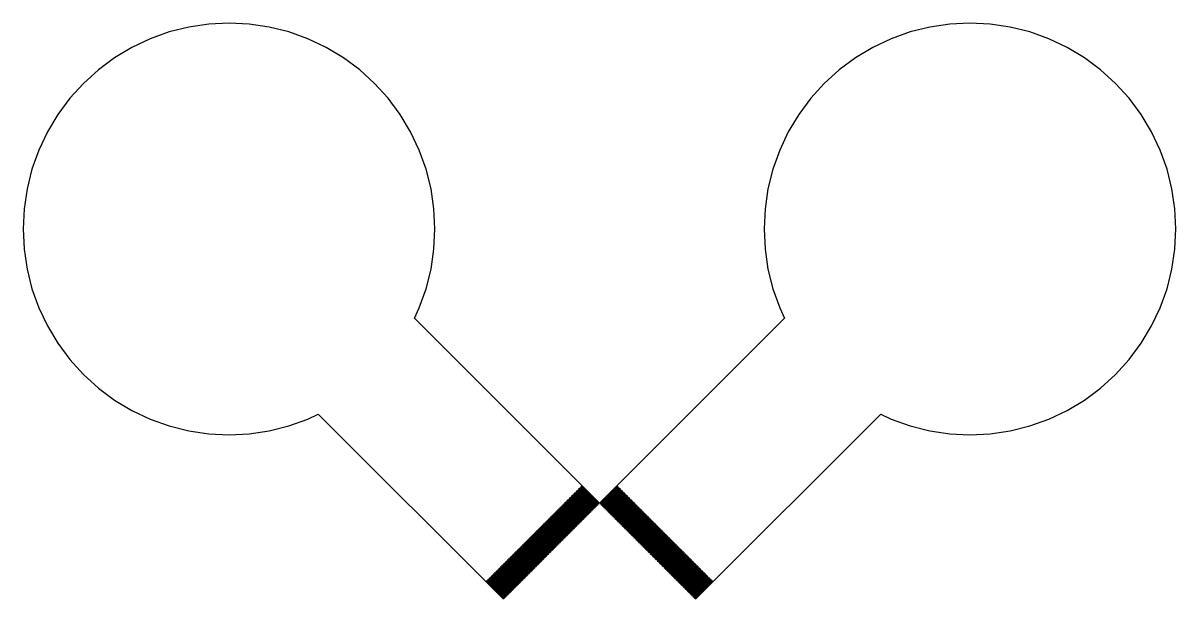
# Model space of a CAD drawing. Extents: x -73 to 181, y -8 to 80.
# Drawn here: x 92 to 106, y 9 to 16 of the extents above; entities that cross this region are included whole.
import ezdxf

# ---------------------------------------------------------------- set-up
doc = ezdxf.new("R2010")
doc.units = 0

msp = doc.modelspace()

# ---------------------------------------------------------------- linework, layer by layer
for p, q in [((94.2578, 15.9851), (94.0151, 15.9491)), ((94.5028, 15.9972), (94.2578, 15.9851)), ((94.7479, 15.9851), (94.5028, 15.9972)), ((94.9905, 15.9491), (94.7479, 15.9851)), ((103.252, 15.9851), (103.009, 15.9491)), ((103.497, 15.9972), (103.252, 15.9851)), ((103.742, 15.9851), (103.497, 15.9972)), ((103.985, 15.9491), (103.742, 15.9851)), ((93.7771, 15.8895), (93.5461, 15.8069)), ((94.0151, 15.9491), (93.7771, 15.8895)), ((95.2285, 15.8895), (94.9905, 15.9491)), ((95.4595, 15.8069), (95.2285, 15.8895)), ((102.771, 15.8895), (102.54, 15.8069)), ((103.009, 15.9491), (102.771, 15.8895)), ((104.223, 15.8895), (103.985, 15.9491)), ((104.454, 15.8069), (104.223, 15.8895)), ((93.3243, 15.702), (93.1139, 15.5759)), ((93.5461, 15.8069), (93.3243, 15.702)), ((95.6813, 15.702), (95.4595, 15.8069)), ((95.8917, 15.5759), (95.6813, 15.702)), ((102.319, 15.702), (102.108, 15.5759)), ((102.54, 15.8069), (102.319, 15.702)), ((104.676, 15.702), (104.454, 15.8069)), ((104.886, 15.5759), (104.676, 15.702)), ((93.1139, 15.5759), (92.9168, 15.4297)), ((96.0888, 15.4297), (95.8917, 15.5759)), ((102.108, 15.5759), (101.911, 15.4297)), ((105.083, 15.4297), (104.886, 15.5759)), ((92.9168, 15.4297), (92.735, 15.265)), ((96.2706, 15.265), (96.0888, 15.4297)), ((101.911, 15.4297), (101.729, 15.265)), ((105.265, 15.265), (105.083, 15.4297)), ((92.735, 15.265), (92.5703, 15.0832)), ((96.4353, 15.0832), (96.2706, 15.265)), ((101.729, 15.265), (101.565, 15.0832)), ((105.43, 15.0832), (105.265, 15.265)), ((92.5703, 15.0832), (92.4241, 14.8861)), ((96.5815, 14.8861), (96.4353, 15.0832)), ((101.565, 15.0832), (101.419, 14.8861)), ((105.576, 14.8861), (105.43, 15.0832)), ((92.4241, 14.8861), (92.298, 14.6757)), ((96.7076, 14.6757), (96.5815, 14.8861)), ((101.419, 14.8861), (101.292, 14.6757)), ((105.702, 14.6757), (105.576, 14.8861)), ((92.298, 14.6757), (92.1931, 14.4539)), ((96.8125, 14.4539), (96.7076, 14.6757)), ((101.292, 14.6757), (101.188, 14.4539)), ((105.807, 14.4539), (105.702, 14.6757)), ((92.1931, 14.4539), (92.1105, 14.2229)), ((96.8952, 14.2229), (96.8125, 14.4539)), ((101.188, 14.4539), (101.105, 14.2229)), ((105.89, 14.2229), (105.807, 14.4539)), ((92.1105, 14.2229), (92.0508, 13.9849)), ((96.9548, 13.9849), (96.8952, 14.2229)), ((101.105, 14.2229), (101.045, 13.9849)), ((105.949, 13.9849), (105.89, 14.2229)), ((92.0508, 13.9849), (92.0148, 13.7422)), ((96.9908, 13.7422), (96.9548, 13.9849)), ((101.045, 13.9849), (101.009, 13.7422)), ((105.985, 13.7422), (105.949, 13.9849)), ((92.0148, 13.7422), (92.0028, 13.4972)), ((97.0028, 13.4972), (96.9908, 13.7422)), ((101.009, 13.7422), (100.997, 13.4972)), ((105.997, 13.4972), (105.985, 13.7422)), ((92.0028, 13.4972), (92.0148, 13.2521)), ((96.9908, 13.2521), (97.0028, 13.4972)), ((100.997, 13.4972), (101.009, 13.2521)), ((105.985, 13.2521), (105.997, 13.4972)), ((92.0148, 13.2521), (92.0508, 13.0095)), ((96.9548, 13.0094), (96.9908, 13.2521)), ((101.009, 13.2521), (101.045, 13.0094)), ((105.949, 13.0095), (105.985, 13.2521)), ((92.0508, 13.0095), (92.1105, 12.7715)), ((96.8952, 12.7715), (96.9548, 13.0094)), ((101.045, 13.0094), (101.105, 12.7715)), ((105.89, 12.7715), (105.949, 13.0095)), ((92.1105, 12.7715), (92.1931, 12.5405)), ((96.8125, 12.5405), (96.8952, 12.7715)), ((101.105, 12.7715), (101.188, 12.5405)), ((105.807, 12.5405), (105.89, 12.7715)), ((92.1931, 12.5405), (92.298, 12.3187)), ((96.7527, 12.414), (96.8125, 12.5405)), ((101.188, 12.5405), (101.247, 12.414)), ((105.702, 12.3187), (105.807, 12.5405)), ((92.298, 12.3187), (92.4241, 12.1083)), ((99, 10.1667), (96.7527, 12.414)), ((101.247, 12.414), (99, 10.1667)), ((105.576, 12.1083), (105.702, 12.3187)), ((92.4241, 12.1083), (92.5703, 11.9112)), ((105.43, 11.9112), (105.576, 12.1083)), ((92.5703, 11.9112), (92.735, 11.7294)), ((105.265, 11.7294), (105.43, 11.9112)), ((92.735, 11.7294), (92.9168, 11.5647)), ((105.083, 11.5647), (105.265, 11.7294)), ((92.9168, 11.5647), (93.1139, 11.4185)), ((104.886, 11.4185), (105.083, 11.5647)), ((93.1139, 11.4185), (93.3243, 11.2924)), ((104.676, 11.2924), (104.886, 11.4185)), ((93.3243, 11.2924), (93.5461, 11.1875)), ((95.4595, 11.1875), (95.586, 11.2473)), ((95.586, 11.2473), (97.8333, 9)), ((100.167, 9), (102.414, 11.2473)), ((102.414, 11.2473), (102.54, 11.1875)), ((104.454, 11.1875), (104.676, 11.2924)), ((93.5461, 11.1875), (93.7771, 11.1048)), ((93.7771, 11.1048), (94.0151, 11.0452)), ((94.9906, 11.0452), (95.2285, 11.1048)), ((95.2285, 11.1048), (95.4595, 11.1875)), ((102.54, 11.1875), (102.771, 11.1048)), ((102.771, 11.1048), (103.009, 11.0452)), ((103.985, 11.0452), (104.223, 11.1048)), ((104.223, 11.1048), (104.454, 11.1875)), ((94.0151, 11.0452), (94.2578, 11.0092)), ((94.2578, 11.0092), (94.5028, 10.9972)), ((94.5028, 10.9972), (94.7479, 11.0092)), ((94.7479, 11.0092), (94.9906, 11.0452)), ((103.009, 11.0452), (103.252, 11.0092)), ((103.252, 11.0092), (103.497, 10.9972)), ((103.497, 10.9972), (103.742, 11.0092)), ((103.742, 11.0092), (103.985, 11.0452)), ((98.7596, 10.3506), (98.7667, 10.3576)), ((98.7667, 10.3576), (98.9788, 10.1455)), ((98.7737, 10.3647), (98.7808, 10.3718)), ((98.9858, 10.1526), (98.7737, 10.3647)), ((98.7808, 10.3718), (98.9929, 10.1596)), ((99.0071, 10.1596), (99.2192, 10.3718)), ((99.2263, 10.3647), (99.0141, 10.1526)), ((99.0212, 10.1455), (99.2333, 10.3576)), ((99.2192, 10.3718), (99.2263, 10.3647)), ((99.2333, 10.3576), (99.2404, 10.3506)), ((98.6182, 10.2091), (98.6252, 10.2162)), ((98.6252, 10.2162), (98.8374, 10.0041)), ((98.6323, 10.2233), (98.6394, 10.2303)), ((98.8444, 10.0112), (98.6323, 10.2233)), ((98.6394, 10.2303), (98.8515, 10.0182)), ((98.6465, 10.2374), (98.6535, 10.2445)), ((98.8586, 10.0253), (98.6465, 10.2374)), ((98.6535, 10.2445), (98.8656, 10.0324)), ((98.6606, 10.2516), (98.6677, 10.2586)), ((98.8727, 10.0394), (98.6606, 10.2516)), ((98.6677, 10.2586), (98.8798, 10.0465)), ((98.6747, 10.2657), (98.6818, 10.2728)), ((98.8869, 10.0536), (98.6747, 10.2657)), ((98.6818, 10.2728), (98.8939, 10.0606)), ((98.6889, 10.2798), (98.6959, 10.2869)), ((98.901, 10.0677), (98.6889, 10.2798)), ((98.6959, 10.2869), (98.9081, 10.0748)), ((98.703, 10.294), (98.7101, 10.3011)), ((98.9151, 10.0818), (98.703, 10.294)), ((98.7101, 10.3011), (98.9222, 10.0889)), ((98.7171, 10.3081), (98.7242, 10.3152)), ((98.9293, 10.096), (98.7171, 10.3081)), ((98.7242, 10.3152), (98.9363, 10.1031)), ((98.7313, 10.3223), (98.7384, 10.3293)), ((98.9434, 10.1101), (98.7313, 10.3223)), ((98.7384, 10.3293), (98.9505, 10.1172)), ((98.7454, 10.3364), (98.7525, 10.3435)), ((98.9576, 10.1243), (98.7454, 10.3364)), ((98.7525, 10.3435), (98.9646, 10.1314)), ((98.9717, 10.1384), (98.7596, 10.3506)), ((99.2404, 10.3506), (99.0283, 10.1384)), ((99.0354, 10.1314), (99.2475, 10.3435)), ((99.2545, 10.3364), (99.0424, 10.1243)), ((99.0495, 10.1172), (99.2616, 10.3293)), ((99.2687, 10.3223), (99.0566, 10.1102)), ((99.0636, 10.1031), (99.2758, 10.3152)), ((99.2828, 10.3081), (99.0707, 10.096)), ((99.0778, 10.0889), (99.2899, 10.3011)), ((99.297, 10.294), (99.0849, 10.0819)), ((99.0919, 10.0748), (99.304, 10.2869)), ((99.3111, 10.2799), (99.099, 10.0677)), ((99.1061, 10.0607), (99.3182, 10.2728)), ((99.3253, 10.2657), (99.1131, 10.0536)), ((99.1202, 10.0465), (99.3323, 10.2586)), ((99.3394, 10.2516), (99.1273, 10.0394)), ((99.1344, 10.0324), (99.3465, 10.2445)), ((99.3535, 10.2374), (99.1414, 10.0253)), ((99.1485, 10.0182), (99.3606, 10.2303)), ((99.3677, 10.2233), (99.1556, 10.0112)), ((99.1626, 10.0041), (99.3748, 10.2162)), ((99.2475, 10.3435), (99.2545, 10.3364)), ((99.2616, 10.3293), (99.2687, 10.3223)), ((99.2758, 10.3152), (99.2828, 10.3081)), ((99.2899, 10.3011), (99.297, 10.294)), ((99.304, 10.2869), (99.3111, 10.2799)), ((99.3182, 10.2728), (99.3253, 10.2657)), ((99.3323, 10.2586), (99.3394, 10.2516)), ((99.3465, 10.2445), (99.3535, 10.2374)), ((99.3606, 10.2303), (99.3677, 10.2233)), ((99.3748, 10.2162), (99.3818, 10.2091)), ((98.4909, 10.0819), (98.498, 10.0889)), ((98.703, 9.86974), (98.4909, 10.0819)), ((98.498, 10.0889), (98.7101, 9.8768)), ((98.505, 10.096), (98.5121, 10.1031)), ((98.7171, 9.88387), (98.505, 10.096)), ((98.5121, 10.1031), (98.7242, 9.89095)), ((98.5192, 10.1101), (98.5262, 10.1172)), ((98.7313, 9.89801), (98.5192, 10.1101)), ((98.5262, 10.1172), (98.7384, 9.90508)), ((98.5333, 10.1243), (98.5404, 10.1313)), ((98.7454, 9.91216), (98.5333, 10.1243)), ((98.5404, 10.1313), (98.7525, 9.91922)), ((98.5474, 10.1384), (98.5545, 10.1455)), ((98.7596, 9.92628), (98.5474, 10.1384)), ((98.5545, 10.1455), (98.7666, 9.93336)), ((98.5616, 10.1526), (98.5687, 10.1596)), ((98.7737, 9.94043), (98.5616, 10.1526)), ((98.5687, 10.1596), (98.7808, 9.94751)), ((98.5757, 10.1667), (98.5828, 10.1738)), ((98.7879, 9.95457), (98.5757, 10.1667)), ((98.5828, 10.1738), (98.7949, 9.96165)), ((98.5899, 10.1808), (98.597, 10.1879)), ((98.802, 9.96872), (98.5899, 10.1808)), ((98.597, 10.1879), (98.8091, 9.9758)), ((98.604, 10.195), (98.6111, 10.2021)), ((98.8161, 9.98286), (98.604, 10.195)), ((98.6111, 10.2021), (98.8232, 9.98994)), ((98.8303, 9.99701), (98.6182, 10.2091)), ((98.9222, 10.0889), (98.9151, 10.0818)), ((98.9363, 10.1031), (98.9293, 10.096)), ((98.9505, 10.1172), (98.9434, 10.1101)), ((98.9646, 10.1314), (98.9576, 10.1243)), ((98.9788, 10.1455), (98.9717, 10.1384)), ((98.9929, 10.1596), (98.9858, 10.1526)), ((99.0141, 10.1526), (99.0071, 10.1596)), ((99.0283, 10.1384), (99.0212, 10.1455)), ((99.0424, 10.1243), (99.0354, 10.1314)), ((99.0566, 10.1102), (99.0495, 10.1172)), ((99.0707, 10.096), (99.0636, 10.1031)), ((99.0849, 10.0819), (99.0778, 10.0889)), ((99.3818, 10.2091), (99.1697, 9.99701)), ((99.1768, 9.98994), (99.3889, 10.2021)), ((99.396, 10.195), (99.1839, 9.98286)), ((99.1909, 9.9758), (99.403, 10.1879)), ((99.4101, 10.1809), (99.198, 9.96873)), ((99.2051, 9.96165), (99.4172, 10.1738)), ((99.4243, 10.1667), (99.2121, 9.95459)), ((99.2192, 9.94753), (99.4313, 10.1597)), ((99.4384, 10.1526), (99.2263, 9.94044)), ((99.2334, 9.93338), (99.4455, 10.1455)), ((99.4525, 10.1384), (99.2404, 9.9263)), ((99.2475, 9.91924), (99.4596, 10.1314)), ((99.4667, 10.1243), (99.2546, 9.91216)), ((99.2616, 9.90509), (99.4738, 10.1172)), ((99.4808, 10.1101), (99.2687, 9.89801)), ((99.2758, 9.89095), (99.4879, 10.1031)), ((99.495, 10.096), (99.2829, 9.88387)), ((99.2899, 9.8768), (99.502, 10.0889)), ((99.5091, 10.0819), (99.297, 9.86974)), ((99.3889, 10.2021), (99.396, 10.195)), ((99.403, 10.1879), (99.4101, 10.1809)), ((99.4172, 10.1738), (99.4243, 10.1667)), ((99.4313, 10.1597), (99.4384, 10.1526)), ((99.4455, 10.1455), (99.4525, 10.1384)), ((99.4596, 10.1314), (99.4667, 10.1243)), ((99.4738, 10.1172), (99.4808, 10.1101)), ((99.4879, 10.1031), (99.495, 10.096)), ((99.502, 10.0889), (99.5091, 10.0819)), ((98.3495, 9.94043), (98.3565, 9.94751)), ((98.5616, 9.7283), (98.3495, 9.94043)), ((98.3565, 9.94751), (98.5686, 9.73538)), ((98.3636, 9.95457), (98.3707, 9.96164)), ((98.5757, 9.74245), (98.3636, 9.95457)), ((98.3707, 9.96164), (98.5828, 9.74951)), ((98.3777, 9.96872), (98.3848, 9.97578)), ((98.5899, 9.75659), (98.3777, 9.96872)), ((98.3848, 9.97578), (98.5969, 9.76366)), ((98.3919, 9.98286), (98.399, 9.98993)), ((98.604, 9.77074), (98.3919, 9.98286)), ((98.399, 9.98993), (98.6111, 9.7778)), ((98.406, 9.99699), (98.4131, 10.0041)), ((98.6181, 9.78487), (98.406, 9.99699)), ((98.4131, 10.0041), (98.6252, 9.79195)), ((98.4202, 10.0111), (98.4272, 10.0182)), ((98.6323, 9.79901), (98.4202, 10.0111)), ((98.4272, 10.0182), (98.6394, 9.80608)), ((98.4343, 10.0253), (98.4414, 10.0323)), ((98.6464, 9.81316), (98.4343, 10.0253)), ((98.4414, 10.0323), (98.6535, 9.82022)), ((98.4485, 10.0394), (98.4555, 10.0465)), ((98.6606, 9.8273), (98.4485, 10.0394)), ((98.4555, 10.0465), (98.6676, 9.83437)), ((98.4626, 10.0536), (98.4697, 10.0606)), ((98.6747, 9.84145), (98.4626, 10.0536)), ((98.4697, 10.0606), (98.6818, 9.84851)), ((98.4767, 10.0677), (98.4838, 10.0748)), ((98.6889, 9.85559), (98.4767, 10.0677)), ((98.4838, 10.0748), (98.6959, 9.86266)), ((98.7808, 9.94751), (98.7737, 9.94043)), ((98.7949, 9.96165), (98.7879, 9.95457)), ((98.8091, 9.9758), (98.802, 9.96872)), ((98.8232, 9.98994), (98.8161, 9.98286)), ((98.8374, 10.0041), (98.8303, 9.99701)), ((98.8515, 10.0182), (98.8444, 10.0112)), ((98.8656, 10.0324), (98.8586, 10.0253)), ((98.8798, 10.0465), (98.8727, 10.0394)), ((98.8939, 10.0606), (98.8869, 10.0536)), ((98.9081, 10.0748), (98.901, 10.0677)), ((99.099, 10.0677), (99.0919, 10.0748)), ((99.1131, 10.0536), (99.1061, 10.0607)), ((99.1273, 10.0394), (99.1202, 10.0465)), ((99.1414, 10.0253), (99.1344, 10.0324)), ((99.1556, 10.0112), (99.1485, 10.0182)), ((99.1697, 9.99701), (99.1626, 10.0041)), ((99.1839, 9.98286), (99.1768, 9.98994)), ((99.198, 9.96873), (99.1909, 9.9758)), ((99.2121, 9.95459), (99.2051, 9.96165)), ((99.2263, 9.94044), (99.2192, 9.94753)), ((99.3041, 9.86266), (99.5162, 10.0748)), ((99.5233, 10.0677), (99.3111, 9.85559)), ((99.3182, 9.84853), (99.5303, 10.0607)), ((99.5374, 10.0536), (99.3253, 9.84145)), ((99.3323, 9.83438), (99.5445, 10.0465)), ((99.5515, 10.0394), (99.3394, 9.8273)), ((99.3465, 9.82024), (99.5586, 10.0324)), ((99.5657, 10.0253), (99.3535, 9.81317)), ((99.3606, 9.80609), (99.5728, 10.0182)), ((99.5798, 10.0112), (99.3677, 9.79903)), ((99.3748, 9.79196), (99.5869, 10.0041)), ((99.594, 9.99701), (99.3818, 9.78488)), ((99.3889, 9.77782), (99.601, 9.98994)), ((99.6081, 9.98286), (99.396, 9.77074)), ((99.4031, 9.76367), (99.6152, 9.9758)), ((99.6223, 9.96872), (99.4101, 9.75659)), ((99.4172, 9.74953), (99.6293, 9.96165)), ((99.6364, 9.95457), (99.4243, 9.74245)), ((99.4313, 9.73538), (99.6435, 9.94751)), ((99.6505, 9.94043), (99.4384, 9.7283)), ((99.5162, 10.0748), (99.5233, 10.0677)), ((99.5303, 10.0607), (99.5374, 10.0536)), ((99.5445, 10.0465), (99.5515, 10.0394)), ((99.5586, 10.0324), (99.5657, 10.0253)), ((99.5728, 10.0182), (99.5798, 10.0112)), ((99.5869, 10.0041), (99.594, 9.99701)), ((99.601, 9.98994), (99.6081, 9.98286)), ((99.6152, 9.9758), (99.6223, 9.96872)), ((99.6293, 9.96165), (99.6364, 9.95457)), ((99.6435, 9.94751), (99.6505, 9.94043)), ((98.208, 9.79901), (98.2151, 9.80609)), ((98.4202, 9.58688), (98.208, 9.79901)), ((98.2151, 9.80609), (98.4272, 9.59396)), ((98.2222, 9.81316), (98.2292, 9.82022)), ((98.4343, 9.60103), (98.2222, 9.81316)), ((98.2292, 9.82022), (98.4414, 9.60809)), ((98.2363, 9.8273), (98.2434, 9.83437)), ((98.4485, 9.61517), (98.2363, 9.8273)), ((98.2434, 9.83437), (98.4555, 9.62224)), ((98.2505, 9.84143), (98.2575, 9.84851)), ((98.4626, 9.6293), (98.2505, 9.84143)), ((98.2575, 9.84851), (98.4697, 9.63638)), ((98.2646, 9.85558), (98.2717, 9.86264)), ((98.4767, 9.64345), (98.2646, 9.85558)), ((98.2717, 9.86264), (98.4838, 9.65051)), ((98.2787, 9.86972), (98.2858, 9.87679)), ((98.4909, 9.65759), (98.2787, 9.86972)), ((98.2858, 9.87679), (98.4979, 9.66466)), ((98.2929, 9.88387), (98.3, 9.89093)), ((98.505, 9.67174), (98.2929, 9.88387)), ((98.3, 9.89093), (98.5121, 9.6788)), ((98.307, 9.89801), (98.3141, 9.90508)), ((98.5191, 9.68588), (98.307, 9.89801)), ((98.3141, 9.90508), (98.5262, 9.69295)), ((98.3212, 9.91216), (98.3282, 9.91922)), ((98.5333, 9.70003), (98.3212, 9.91216)), ((98.3282, 9.91922), (98.5404, 9.70709)), ((98.3353, 9.9263), (98.3424, 9.93336)), ((98.5474, 9.71417), (98.3353, 9.9263)), ((98.3424, 9.93336), (98.5545, 9.72124)), ((98.6394, 9.80608), (98.6323, 9.79901)), ((98.6535, 9.82022), (98.6464, 9.81316)), ((98.6676, 9.83437), (98.6606, 9.8273)), ((98.6818, 9.84851), (98.6747, 9.84145)), ((98.6959, 9.86266), (98.6889, 9.85559)), ((98.7101, 9.8768), (98.703, 9.86974)), ((98.7242, 9.89095), (98.7171, 9.88387)), ((98.7384, 9.90508), (98.7313, 9.89801)), ((98.7525, 9.91922), (98.7454, 9.91216)), ((98.7666, 9.93336), (98.7596, 9.92628)), ((99.2404, 9.9263), (99.2334, 9.93338)), ((99.2546, 9.91216), (99.2475, 9.91924)), ((99.2687, 9.89801), (99.2616, 9.90509)), ((99.2829, 9.88387), (99.2758, 9.89095)), ((99.297, 9.86974), (99.2899, 9.8768)), ((99.3111, 9.85559), (99.3041, 9.86266)), ((99.3253, 9.84145), (99.3182, 9.84853)), ((99.3394, 9.8273), (99.3323, 9.83438)), ((99.3535, 9.81317), (99.3465, 9.82024)), ((99.3677, 9.79903), (99.3606, 9.80609)), ((99.4455, 9.72124), (99.6576, 9.93336)), ((99.6647, 9.9263), (99.4525, 9.71417)), ((99.4596, 9.70709), (99.6718, 9.91922)), ((99.6788, 9.91216), (99.4667, 9.70003)), ((99.4738, 9.69296), (99.6859, 9.90509)), ((99.693, 9.89801), (99.4808, 9.68588)), ((99.4879, 9.67882), (99.7, 9.89095)), ((99.7071, 9.88388), (99.495, 9.67175)), ((99.502, 9.66467), (99.7142, 9.8768)), ((99.7212, 9.86974), (99.5091, 9.65761)), ((99.5162, 9.65053), (99.7283, 9.86266)), ((99.7354, 9.85559), (99.5233, 9.64346)), ((99.5303, 9.63638), (99.7425, 9.84851)), ((99.7495, 9.84145), (99.5374, 9.62932)), ((99.5445, 9.62224), (99.7566, 9.83437)), ((99.7637, 9.8273), (99.5515, 9.61517)), ((99.5586, 9.60809), (99.7708, 9.82022)), ((99.7778, 9.81316), (99.5657, 9.60103)), ((99.5728, 9.59396), (99.7849, 9.80609)), ((99.792, 9.79901), (99.5798, 9.58688)), ((99.6576, 9.93336), (99.6647, 9.9263)), ((99.6718, 9.91922), (99.6788, 9.91216)), ((99.6859, 9.90509), (99.693, 9.89801)), ((99.7, 9.89095), (99.7071, 9.88388)), ((99.7142, 9.8768), (99.7212, 9.86974)), ((99.7283, 9.86266), (99.7354, 9.85559)), ((99.7425, 9.84851), (99.7495, 9.84145)), ((99.7566, 9.83437), (99.7637, 9.8273)), ((99.7708, 9.82022), (99.7778, 9.81316)), ((99.7849, 9.80609), (99.792, 9.79901)), ((98.0666, 9.65761), (98.0737, 9.66467)), ((98.2787, 9.44548), (98.0666, 9.65761)), ((98.0737, 9.66467), (98.2858, 9.45255)), ((98.0808, 9.67175), (98.0878, 9.67882)), ((98.2929, 9.45963), (98.0808, 9.67175)), ((98.0878, 9.67882), (98.3, 9.46669)), ((98.0949, 9.68588), (98.102, 9.69296)), ((98.307, 9.47375), (98.0949, 9.68588)), ((98.102, 9.69296), (98.3141, 9.48083)), ((98.1091, 9.70003), (98.1161, 9.70709)), ((98.3212, 9.4879), (98.1091, 9.70003)), ((98.1161, 9.70709), (98.3282, 9.49496)), ((98.1232, 9.71417), (98.1303, 9.72124)), ((98.3353, 9.50204), (98.1232, 9.71417)), ((98.1303, 9.72124), (98.3424, 9.50911)), ((98.1373, 9.72832), (98.1444, 9.73538)), ((98.3495, 9.51619), (98.1373, 9.72832)), ((98.1444, 9.73538), (98.3565, 9.52325)), ((98.1515, 9.74245), (98.1586, 9.74953)), ((98.3636, 9.53032), (98.1515, 9.74245)), ((98.1586, 9.74953), (98.3707, 9.5374)), ((98.1656, 9.75659), (98.1727, 9.76366)), ((98.3777, 9.54446), (98.1656, 9.75659)), ((98.1727, 9.76366), (98.3848, 9.55153)), ((98.1798, 9.77074), (98.1868, 9.7778)), ((98.3919, 9.55861), (98.1798, 9.77074)), ((98.1868, 9.7778), (98.399, 9.56567)), ((98.1939, 9.78488), (98.201, 9.79195)), ((98.406, 9.57275), (98.1939, 9.78488)), ((98.201, 9.79195), (98.4131, 9.57982)), ((98.4979, 9.66466), (98.4909, 9.65759)), ((98.5121, 9.6788), (98.505, 9.67174)), ((98.5262, 9.69295), (98.5191, 9.68588)), ((98.5404, 9.70709), (98.5333, 9.70003)), ((98.5545, 9.72124), (98.5474, 9.71417)), ((98.5686, 9.73538), (98.5616, 9.7283)), ((98.5828, 9.74951), (98.5757, 9.74245)), ((98.5969, 9.76366), (98.5899, 9.75659)), ((98.6111, 9.7778), (98.604, 9.77074)), ((98.6252, 9.79195), (98.6181, 9.78487)), ((99.3818, 9.78488), (99.3748, 9.79196)), ((99.396, 9.77074), (99.3889, 9.77782)), ((99.4101, 9.75659), (99.4031, 9.76367)), ((99.4243, 9.74245), (99.4172, 9.74953)), ((99.4384, 9.7283), (99.4313, 9.73538)), ((99.4525, 9.71417), (99.4455, 9.72124)), ((99.4667, 9.70003), (99.4596, 9.70709)), ((99.4808, 9.68588), (99.4738, 9.69296)), ((99.495, 9.67175), (99.4879, 9.67882)), ((99.5091, 9.65761), (99.502, 9.66467)), ((99.5869, 9.57983), (99.799, 9.79196)), ((99.8061, 9.78488), (99.594, 9.57275)), ((99.601, 9.56569), (99.8132, 9.77782)), ((99.8202, 9.77075), (99.6081, 9.55862)), ((99.6152, 9.55154), (99.8273, 9.76367)), ((99.8344, 9.75661), (99.6222, 9.54448)), ((99.6293, 9.53741), (99.8414, 9.74954)), ((99.8485, 9.74246), (99.6364, 9.53033)), ((99.6435, 9.52325), (99.8556, 9.73538)), ((99.8627, 9.72832), (99.6505, 9.51619)), ((99.6576, 9.50911), (99.8697, 9.72124)), ((99.8768, 9.71417), (99.6647, 9.50204)), ((99.6718, 9.49496), (99.8839, 9.70709)), ((99.8909, 9.70003), (99.6788, 9.4879)), ((99.6859, 9.48083), (99.898, 9.69296)), ((99.9051, 9.68588), (99.693, 9.47375)), ((99.7, 9.46669), (99.9122, 9.67882)), ((99.9192, 9.67175), (99.7071, 9.45963)), ((99.7142, 9.45255), (99.9263, 9.66467)), ((99.9334, 9.65761), (99.7212, 9.44548)), ((99.799, 9.79196), (99.8061, 9.78488)), ((99.8132, 9.77782), (99.8202, 9.77075)), ((99.8273, 9.76367), (99.8344, 9.75661)), ((99.8414, 9.74954), (99.8485, 9.74246)), ((99.8556, 9.73538), (99.8627, 9.72832)), ((99.8697, 9.72124), (99.8768, 9.71417)), ((99.8839, 9.70709), (99.8909, 9.70003)), ((99.898, 9.69296), (99.9051, 9.68588)), ((99.9122, 9.67882), (99.9192, 9.67175)), ((99.9263, 9.66467), (99.9334, 9.65761)), ((97.9252, 9.51617), (97.9323, 9.52325)), ((98.1373, 9.30405), (97.9252, 9.51617)), ((97.9323, 9.52325), (98.1444, 9.31113)), ((97.9393, 9.53032), (97.9464, 9.5374)), ((98.1515, 9.31819), (97.9393, 9.53032)), ((97.9464, 9.5374), (98.1585, 9.32527)), ((97.9535, 9.54446), (97.9606, 9.55154)), ((98.1656, 9.33234), (97.9535, 9.54446)), ((97.9606, 9.55154), (98.1727, 9.33942)), ((97.9676, 9.55861), (97.9747, 9.56567)), ((98.1798, 9.34648), (97.9676, 9.55861)), ((97.9747, 9.56567), (98.1868, 9.35355)), ((97.9818, 9.57275), (97.9888, 9.57982)), ((98.1939, 9.36063), (97.9818, 9.57275)), ((97.9888, 9.57982), (98.201, 9.36769)), ((97.9959, 9.58688), (98.003, 9.59396)), ((98.208, 9.37476), (97.9959, 9.58688)), ((98.003, 9.59396), (98.2151, 9.38184)), ((98.0101, 9.60103), (98.0171, 9.60809)), ((98.2222, 9.3889), (98.0101, 9.60103)), ((98.0171, 9.60809), (98.2292, 9.39597)), ((98.0242, 9.61517), (98.0313, 9.62224)), ((98.2363, 9.40305), (98.0242, 9.61517)), ((98.0313, 9.62224), (98.2434, 9.41011)), ((98.0383, 9.62932), (98.0454, 9.63638)), ((98.2505, 9.41719), (98.0383, 9.62932)), ((98.0454, 9.63638), (98.2575, 9.42426)), ((98.0525, 9.64346), (98.0596, 9.65053)), ((98.2646, 9.43134), (98.0525, 9.64346)), ((98.0596, 9.65053), (98.2717, 9.4384)), ((98.3565, 9.52325), (98.3495, 9.51619)), ((98.3707, 9.5374), (98.3636, 9.53032)), ((98.3848, 9.55153), (98.3777, 9.54446)), ((98.399, 9.56567), (98.3919, 9.55861)), ((98.4131, 9.57982), (98.406, 9.57275)), ((98.4272, 9.59396), (98.4202, 9.58688)), ((98.4414, 9.60809), (98.4343, 9.60103)), ((98.4555, 9.62224), (98.4485, 9.61517)), ((98.4697, 9.63638), (98.4626, 9.6293)), ((98.4838, 9.65051), (98.4767, 9.64345)), ((99.5233, 9.64346), (99.5162, 9.65053)), ((99.5374, 9.62932), (99.5303, 9.63638)), ((99.5515, 9.61517), (99.5445, 9.62224)), ((99.5657, 9.60103), (99.5586, 9.60809)), ((99.5798, 9.58688), (99.5728, 9.59396)), ((99.594, 9.57275), (99.5869, 9.57983)), ((99.6081, 9.55862), (99.601, 9.56569)), ((99.6222, 9.54448), (99.6152, 9.55154)), ((99.6364, 9.53033), (99.6293, 9.53741)), ((99.6505, 9.51619), (99.6435, 9.52325)), ((99.7283, 9.43842), (99.9404, 9.65054)), ((99.9475, 9.64346), (99.7354, 9.43134)), ((99.7424, 9.42427), (99.9546, 9.6364)), ((99.9617, 9.62933), (99.7495, 9.41721)), ((99.7566, 9.41013), (99.9687, 9.62225)), ((99.9758, 9.61519), (99.7637, 9.40306)), ((99.7707, 9.39598), (99.9829, 9.60811)), ((99.9899, 9.60104), (99.7778, 9.38892)), ((99.7849, 9.38184), (99.997, 9.59396)), ((100.004, 9.5869), (99.792, 9.37477)), ((99.799, 9.36769), (100.011, 9.57982)), ((100.018, 9.57275), (99.8061, 9.36063)), ((99.8132, 9.35355), (100.025, 9.56567)), ((100.032, 9.55861), (99.8202, 9.34648)), ((99.8273, 9.33942), (100.039, 9.55154)), ((100.047, 9.54446), (99.8344, 9.33234)), ((99.8414, 9.32527), (100.054, 9.5374)), ((100.061, 9.53032), (99.8485, 9.31819)), ((99.8556, 9.31113), (100.068, 9.52325)), ((100.075, 9.51619), (99.8627, 9.30406)), ((99.9404, 9.65054), (99.9475, 9.64346)), ((99.9546, 9.6364), (99.9617, 9.62933)), ((99.9687, 9.62225), (99.9758, 9.61519)), ((99.9829, 9.60811), (99.9899, 9.60104)), ((99.997, 9.59396), (100.004, 9.5869)), ((100.011, 9.57982), (100.018, 9.57275)), ((100.025, 9.56567), (100.032, 9.55861)), ((100.039, 9.55154), (100.047, 9.54446)), ((100.054, 9.5374), (100.061, 9.53032)), ((100.068, 9.52325), (100.075, 9.51619)), ((97.7838, 9.37476), (97.7909, 9.38184)), ((97.7909, 9.38184), (98.003, 9.16971)), ((97.7979, 9.3889), (97.805, 9.39598)), ((98.01, 9.17677), (97.7979, 9.3889)), ((97.805, 9.39598), (98.0171, 9.18385)), ((97.8121, 9.40305), (97.8191, 9.41011)), ((98.0242, 9.19092), (97.8121, 9.40305)), ((97.8191, 9.41011), (98.0313, 9.19798)), ((97.8262, 9.41719), (97.8333, 9.42426)), ((98.0383, 9.20506), (97.8262, 9.41719)), ((97.8333, 9.42426), (98.0454, 9.21213)), ((97.8403, 9.43132), (97.8474, 9.4384)), ((98.0525, 9.21919), (97.8403, 9.43132)), ((97.8474, 9.4384), (98.0596, 9.22627)), ((97.8545, 9.44547), (97.8616, 9.45255)), ((98.0666, 9.23334), (97.8545, 9.44547)), ((97.8616, 9.45255), (98.0737, 9.24042)), ((97.8686, 9.45961), (97.8757, 9.46667)), ((98.0808, 9.24748), (97.8686, 9.45961)), ((97.8757, 9.46667), (98.0878, 9.25455)), ((97.8828, 9.47375), (97.8898, 9.48082)), ((98.0949, 9.26163), (97.8828, 9.47375)), ((97.8898, 9.48082), (98.102, 9.26869)), ((97.8969, 9.48788), (97.904, 9.49496)), ((98.109, 9.27576), (97.8969, 9.48788)), ((97.904, 9.49496), (98.1161, 9.28284)), ((97.9111, 9.50203), (97.9181, 9.50911)), ((98.1232, 9.2899), (97.9111, 9.50203)), ((97.9181, 9.50911), (98.1302, 9.29698)), ((98.2151, 9.38184), (98.208, 9.37476)), ((98.2292, 9.39597), (98.2222, 9.3889)), ((98.2434, 9.41011), (98.2363, 9.40305)), ((98.2575, 9.42426), (98.2505, 9.41719)), ((98.2717, 9.4384), (98.2646, 9.43134)), ((98.2858, 9.45255), (98.2787, 9.44548)), ((98.3, 9.46669), (98.2929, 9.45963)), ((98.3141, 9.48083), (98.307, 9.47375)), ((98.3282, 9.49496), (98.3212, 9.4879)), ((98.3424, 9.50911), (98.3353, 9.50204)), ((99.6647, 9.50204), (99.6576, 9.50911)), ((99.6788, 9.4879), (99.6718, 9.49496)), ((99.693, 9.47375), (99.6859, 9.48083)), ((99.7071, 9.45963), (99.7, 9.46669)), ((99.7212, 9.44548), (99.7142, 9.45255)), ((99.7354, 9.43134), (99.7283, 9.43842)), ((99.7495, 9.41721), (99.7424, 9.42427)), ((99.7637, 9.40306), (99.7566, 9.41013)), ((99.7778, 9.38892), (99.7707, 9.39598)), ((99.792, 9.37477), (99.7849, 9.38184)), ((99.8697, 9.29698), (100.082, 9.50911)), ((100.089, 9.50204), (99.8768, 9.28992)), ((99.8839, 9.28285), (100.096, 9.49498)), ((100.103, 9.4879), (99.8909, 9.27577)), ((99.898, 9.26871), (100.11, 9.48083)), ((100.117, 9.47377), (99.9051, 9.26164)), ((99.9122, 9.25456), (100.124, 9.46669)), ((100.131, 9.45963), (99.9192, 9.2475)), ((99.9263, 9.24042), (100.138, 9.45255)), ((100.146, 9.44548), (99.9334, 9.23335)), ((99.9404, 9.22627), (100.153, 9.4384)), ((100.16, 9.43134), (99.9475, 9.21921)), ((99.9546, 9.21213), (100.167, 9.42426)), ((100.174, 9.41719), (99.9617, 9.20506)), ((99.9687, 9.19798), (100.181, 9.41011)), ((100.188, 9.40305), (99.9758, 9.19092)), ((99.9829, 9.18385), (100.195, 9.39598)), ((100.202, 9.3889), (99.9899, 9.17677)), ((99.997, 9.16971), (100.209, 9.38184)), ((100.082, 9.50911), (100.089, 9.50204)), ((100.096, 9.49498), (100.103, 9.4879)), ((100.11, 9.48083), (100.117, 9.47377)), ((100.124, 9.46669), (100.131, 9.45963)), ((100.138, 9.45255), (100.146, 9.44548)), ((100.153, 9.4384), (100.16, 9.43134)), ((100.167, 9.42426), (100.174, 9.41719)), ((100.181, 9.41011), (100.188, 9.40305)), ((100.195, 9.39598), (100.202, 9.3889)), ((100.209, 9.38184), (100.216, 9.37477)), ((97.6424, 9.23334), (97.6494, 9.24042)), ((97.6494, 9.24042), (97.8616, 9.02829)), ((97.6565, 9.24748), (97.6636, 9.25455)), ((97.8686, 9.03535), (97.6565, 9.24748)), ((97.6636, 9.25455), (97.8757, 9.04242)), ((97.6707, 9.26163), (97.6777, 9.26869)), ((97.8828, 9.0495), (97.6707, 9.26163)), ((97.6777, 9.26869), (97.8898, 9.05656)), ((97.6848, 9.27577), (97.6919, 9.28284)), ((97.8969, 9.06364), (97.6848, 9.27577)), ((97.6919, 9.28284), (97.904, 9.07071)), ((97.6989, 9.2899), (97.706, 9.29698)), ((97.9111, 9.07777), (97.6989, 9.2899)), ((97.706, 9.29698), (97.9181, 9.08485)), ((97.7131, 9.30405), (97.7201, 9.31111)), ((97.9252, 9.09192), (97.7131, 9.30405)), ((97.7201, 9.31111), (97.9323, 9.09898)), ((97.7272, 9.31819), (97.7343, 9.32526)), ((97.9393, 9.10606), (97.7272, 9.31819)), ((97.7343, 9.32526), (97.9464, 9.11313)), ((97.7413, 9.33232), (97.7484, 9.3394)), ((97.9535, 9.12019), (97.7413, 9.33232)), ((97.7484, 9.3394), (97.9606, 9.12727)), ((97.7555, 9.34647), (97.7626, 9.35355)), ((97.9676, 9.13434), (97.7555, 9.34647)), ((97.7626, 9.35355), (97.9747, 9.14142)), ((97.7696, 9.36061), (97.7767, 9.36769)), ((97.9818, 9.14848), (97.7696, 9.36061)), ((97.7767, 9.36769), (97.9888, 9.15556)), ((97.9959, 9.16263), (97.7838, 9.37476)), ((98.0737, 9.24042), (98.0666, 9.23334)), ((98.0878, 9.25455), (98.0808, 9.24748)), ((98.102, 9.26869), (98.0949, 9.26163)), ((98.1161, 9.28284), (98.109, 9.27576)), ((98.1302, 9.29698), (98.1232, 9.2899)), ((98.1444, 9.31113), (98.1373, 9.30405)), ((98.1585, 9.32527), (98.1515, 9.31819)), ((98.1727, 9.33942), (98.1656, 9.33234)), ((98.1868, 9.35355), (98.1798, 9.34648)), ((98.201, 9.36769), (98.1939, 9.36063)), ((99.8061, 9.36063), (99.799, 9.36769)), ((99.8202, 9.34648), (99.8132, 9.35355)), ((99.8344, 9.33234), (99.8273, 9.33942)), ((99.8485, 9.31819), (99.8414, 9.32527)), ((99.8627, 9.30406), (99.8556, 9.31113)), ((99.8768, 9.28992), (99.8697, 9.29698)), ((99.8909, 9.27577), (99.8839, 9.28285)), ((99.9051, 9.26164), (99.898, 9.26871)), ((99.9192, 9.2475), (99.9122, 9.25456)), ((99.9334, 9.23335), (99.9263, 9.24042)), ((100.216, 9.37477), (100.004, 9.16264)), ((100.011, 9.15556), (100.223, 9.36769)), ((100.23, 9.36063), (100.018, 9.1485)), ((100.025, 9.14142), (100.237, 9.35355)), ((100.244, 9.34648), (100.032, 9.13435)), ((100.039, 9.12729), (100.252, 9.33942)), ((100.259, 9.33234), (100.047, 9.12021)), ((100.054, 9.11314), (100.266, 9.32527)), ((100.273, 9.31819), (100.061, 9.10606)), ((100.068, 9.099), (100.28, 9.31113)), ((100.287, 9.30405), (100.075, 9.09192)), ((100.082, 9.08485), (100.294, 9.29698)), ((100.301, 9.2899), (100.089, 9.07777)), ((100.096, 9.07071), (100.308, 9.28284)), ((100.315, 9.27577), (100.103, 9.06364)), ((100.11, 9.05656), (100.322, 9.26869)), ((100.329, 9.26163), (100.117, 9.0495)), ((100.124, 9.04242), (100.336, 9.25455)), ((100.343, 9.24748), (100.131, 9.03535)), ((100.138, 9.02829), (100.351, 9.24042)), ((100.223, 9.36769), (100.23, 9.36063)), ((100.237, 9.35355), (100.244, 9.34648)), ((100.252, 9.33942), (100.259, 9.33234)), ((100.266, 9.32527), (100.273, 9.31819)), ((100.28, 9.31113), (100.287, 9.30405)), ((100.294, 9.29698), (100.301, 9.2899)), ((100.308, 9.28284), (100.315, 9.27577)), ((100.322, 9.26869), (100.329, 9.26163)), ((100.336, 9.25455), (100.343, 9.24748)), ((100.351, 9.24042), (100.358, 9.23334)), ((97.6282, 9.21919), (97.6353, 9.22627)), ((97.8403, 9.00706), (97.6282, 9.21919)), ((97.6353, 9.22627), (97.8474, 9.01414)), ((97.8545, 9.02121), (97.6424, 9.23334)), ((97.9323, 9.09898), (97.9252, 9.09192)), ((97.9464, 9.11313), (97.9393, 9.10606)), ((97.9606, 9.12727), (97.9535, 9.12019)), ((97.9747, 9.14142), (97.9676, 9.13434)), ((97.9888, 9.15556), (97.9818, 9.14848)), ((98.003, 9.16971), (97.9959, 9.16263)), ((98.0171, 9.18385), (98.01, 9.17677)), ((98.0313, 9.19798), (98.0242, 9.19092)), ((98.0454, 9.21213), (98.0383, 9.20506)), ((98.0596, 9.22627), (98.0525, 9.21919)), ((99.9475, 9.21921), (99.9404, 9.22627)), ((99.9617, 9.20506), (99.9546, 9.21213)), ((99.9758, 9.19092), (99.9687, 9.19798)), ((99.9899, 9.17677), (99.9829, 9.18385)), ((100.004, 9.16264), (99.997, 9.16971)), ((100.018, 9.1485), (100.011, 9.15556)), ((100.032, 9.13435), (100.025, 9.14142)), ((100.047, 9.12021), (100.039, 9.12729)), ((100.061, 9.10606), (100.054, 9.11314)), ((100.075, 9.09192), (100.068, 9.099)), ((100.358, 9.23334), (100.146, 9.02121)), ((100.153, 9.01414), (100.365, 9.22627)), ((100.372, 9.21921), (100.16, 9.00708)), ((100.365, 9.22627), (100.372, 9.21921)), ((97.8474, 9.01414), (97.8403, 9.00706)), ((97.8616, 9.02829), (97.8545, 9.02121)), ((97.8757, 9.04242), (97.8686, 9.03535)), ((97.8898, 9.05656), (97.8828, 9.0495)), ((97.904, 9.07071), (97.8969, 9.06364)), ((97.9181, 9.08485), (97.9111, 9.07777)), ((100.089, 9.07777), (100.082, 9.08485)), ((100.103, 9.06364), (100.096, 9.07071)), ((100.117, 9.0495), (100.11, 9.05656)), ((100.131, 9.03535), (100.124, 9.04242)), ((100.146, 9.02121), (100.138, 9.02829)), ((100.16, 9.00708), (100.153, 9.01414))]:
    msp.add_line(p, q)

doc.saveas('drawing.dxf')
